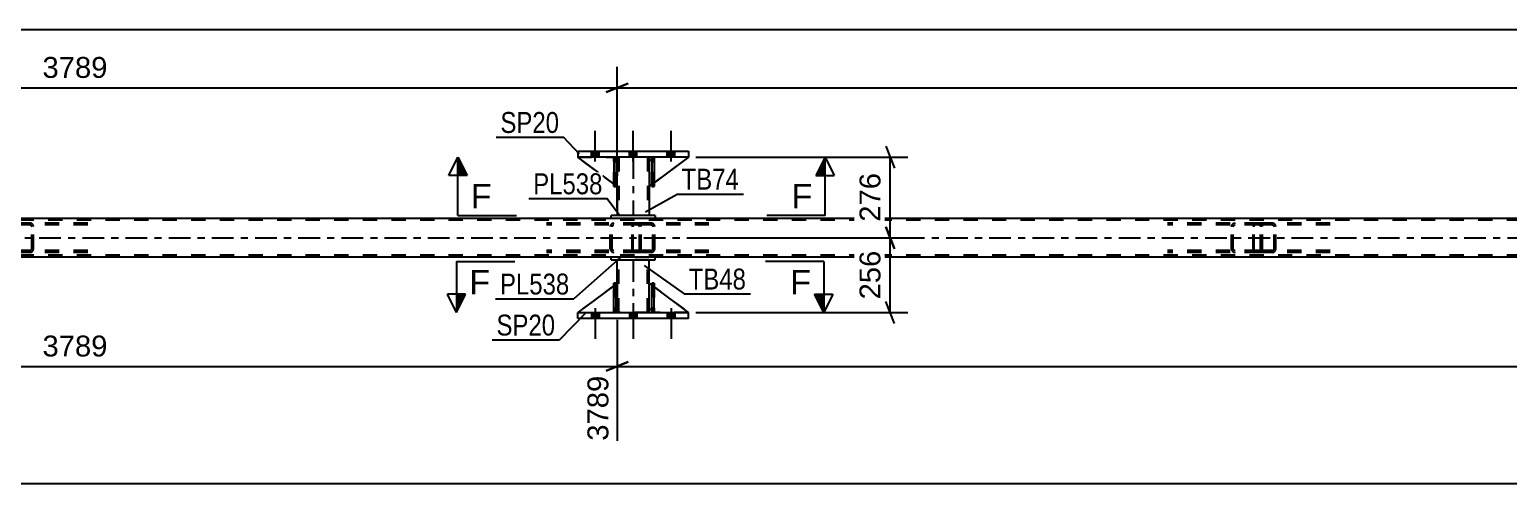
# Model space of a CAD drawing. Header units: millimetres. Extents: x 0 to 3377, y 0 to 1913.
# Drawn here: x 162.9 to 365.6, y 163.8 to 226 of the extents above; entities that cross this region are included whole.
import ezdxf

# ---------------------------------------------------------------- set-up
doc = ezdxf.new("R2010")
doc.units = ezdxf.units.MM
doc.linetypes.add('DXK_LINE_DOT2', pattern=[3.9198, 1.9599, -1.9599])
doc.linetypes.add('DXK_LINE_DOT3', pattern=[5.9187, 2.979, -0.9799, 0.9799, -0.9799])
doc.styles.add('Arial', font='ARIAL.TTF', dxfattribs={"height": 0.2})
doc.styles.add('Arial Narrow', font='ARIALN.TTF', dxfattribs={"height": 0.2})

# ---------------------------------------------------------------- blocks, each defined once
blk = doc.blocks.new('Part-203723820-2350 - 2322')
at = {"color": 2, "linetype": 'Continuous'}
for p, q in [((242.66, 200.11), (105.06, 200.11)), ((498.07, 200.11), (248.66, 200.11)), ((767.18, 194.83), (105.06, 194.83))]:
    blk.add_line(p, q, dxfattribs=at)
at = {"color": 7, "linetype": 'DXK_LINE_DOT2'}
for p, q in [((767.18, 199.87), (105.06, 199.87)), ((248.66, 200.11), (242.66, 200.11)), ((767.18, 195.07), (105.06, 195.07))]:
    blk.add_line(p, q, dxfattribs=at)
at = {"color": 7, "linetype": 'DXK_LINE_DOT3'}
blk.add_line((105.06, 197.47), (767.18, 197.47), dxfattribs=at)
blk = doc.blocks.new('Part-203723820-2644 - 2322')
at = {"color": 2, "linetype": 'Continuous'}
for p, q in [((243.01, 190.9), (238.06, 187.23)), ((243.46, 191.23), (243.33, 191.14)), ((243.46, 187.83), (243.46, 191.23)), ((243.01, 187.39), (242.86, 187.23)), ((243.46, 187.83), (243.33, 187.71)), ((243.46, 187.83), (243.46, 187.83))]:
    blk.add_line(p, q, dxfattribs=at)
at = {"color": 7, "linetype": 'DXK_LINE_DOT2'}
for p, q in [((243.33, 191.14), (243.01, 190.9)), ((243.46, 187.83), (243.46, 191.23)), ((238.06, 187.23), (238.06, 187.23)), ((238.06, 187.23), (242.86, 187.23)), ((243.46, 187.83), (242.86, 187.23)), ((243.33, 187.71), (243.01, 187.39))]:
    blk.add_line(p, q, dxfattribs=at)
blk = doc.blocks.new('Bolt-203723820-2471 - 2322')
at = {"linetype": 'Continuous'}
for points in [[(239.94, 186.43), (240.98, 186.43), (240.98, 187.23), (239.94, 187.23)], [(239.94, 186.43), (240.98, 186.43), (240.98, 187.23), (239.94, 187.23)], [(239.94, 186.43), (240.98, 186.43), (240.98, 187.23), (239.94, 187.23)], [(245.14, 186.43), (246.18, 186.43), (246.18, 187.23), (245.14, 187.23)], [(245.14, 186.43), (246.18, 186.43), (246.18, 187.23), (245.14, 187.23)], [(250.34, 186.43), (251.38, 186.43), (251.38, 187.23), (250.34, 187.23)], [(250.34, 186.43), (251.38, 186.43), (251.38, 187.23), (250.34, 187.23)], [(250.34, 186.43), (251.38, 186.43), (251.38, 187.23), (250.34, 187.23)]]:
    blk.add_hatch(color=1, dxfattribs=at).paths.add_polyline_path(points)
at = {"color": 1, "linetype": 'Continuous'}
for p, q in [((239.94, 187.23), (239.94, 186.43)), ((239.94, 187.23), (239.94, 186.43)), ((239.94, 187.23), (239.94, 186.43)), ((240.46, 187.83), (240.46, 183.63)), ((240.46, 187.83), (240.46, 183.63)), ((240.46, 187.83), (240.46, 183.63)), ((240.98, 187.23), (240.98, 186.43)), ((240.98, 187.23), (240.98, 186.43)), ((240.98, 187.23), (240.98, 186.43)), ((245.14, 187.23), (245.14, 186.43)), ((245.14, 187.23), (245.14, 186.43)), ((245.66, 187.83), (245.66, 183.63)), ((245.66, 187.83), (245.66, 183.63)), ((246.18, 187.23), (246.18, 186.43)), ((246.18, 187.23), (246.18, 186.43)), ((250.34, 187.23), (250.34, 186.43)), ((250.34, 187.23), (250.34, 186.43)), ((250.34, 187.23), (250.34, 186.43)), ((250.86, 187.83), (250.86, 183.63)), ((250.86, 187.83), (250.86, 183.63)), ((250.86, 187.83), (250.86, 183.63)), ((251.38, 187.23), (251.38, 186.43)), ((251.38, 187.23), (251.38, 186.43)), ((251.38, 187.23), (251.38, 186.43))]:
    blk.add_line(p, q, dxfattribs=at)
blk = doc.blocks.new('Part-203723820-2407 - 2322')
at = {"color": 2, "linetype": 'Continuous'}
for p, q in [((243.46, 191.23), (243.46, 194.43)), ((247.86, 191.23), (247.86, 194.43)), ((243.46, 187.23), (243.46, 187.83)), ((247.86, 187.23), (247.86, 187.83))]:
    blk.add_line(p, q, dxfattribs=at)
at = {"color": 7, "linetype": 'DXK_LINE_DOT2'}
for p, q in [((247.86, 194.43), (243.46, 194.43)), ((243.7, 187.23), (243.7, 194.43)), ((247.62, 187.23), (247.62, 194.43)), ((243.46, 187.83), (243.46, 191.23)), ((247.86, 187.83), (247.86, 191.23)), ((247.86, 187.23), (243.46, 187.23))]:
    blk.add_line(p, q, dxfattribs=at)
at = {"color": 7, "linetype": 'DXK_LINE_DOT3'}
blk.add_line((245.66, 194.43), (245.66, 187.23), dxfattribs=at)
blk = doc.blocks.new('Part-203723820-2486 - 2322')
at = {"color": 2, "linetype": 'Continuous'}
for p, q in [((248.21, 208.27), (247.86, 207.91)), ((247.86, 207.91), (247.86, 204.51)), ((253.25, 208.51), (248.53, 205.01)), ((247.86, 204.51), (248.21, 204.78))]:
    blk.add_line(p, q, dxfattribs=at)
at = {"color": 7, "linetype": 'DXK_LINE_DOT2'}
for p, q in [((248.46, 208.51), (248.21, 208.27)), ((253.26, 208.51), (248.46, 208.51)), ((253.25, 208.51), (253.26, 208.51)), ((253.26, 208.51), (253.25, 208.51)), ((248.53, 205.01), (248.21, 204.78))]:
    blk.add_line(p, q, dxfattribs=at)
blk = doc.blocks.new('Part-203723820-2487 - 2322')
at = {"color": 7, "linetype": 'DXK_LINE_DOT2'}
for p, q in [((248.46, 208.51), (247.86, 207.91)), ((247.86, 204.51), (253.26, 208.51)), ((247.86, 207.91), (247.86, 204.51)), ((253.26, 208.51), (248.46, 208.51))]:
    blk.add_line(p, q, dxfattribs=at)
blk = doc.blocks.new('Bolt-203723820-2371 - 2322')
at = {"linetype": 'Continuous'}
for points in [[(240.98, 209.31), (239.94, 209.31), (239.94, 208.51), (240.98, 208.51)], [(240.98, 209.31), (239.94, 209.31), (239.94, 208.51), (240.98, 208.51)], [(240.98, 209.31), (239.94, 209.31), (239.94, 208.51), (240.98, 208.51)], [(246.18, 209.31), (245.14, 209.31), (245.14, 208.51), (246.18, 208.51)], [(246.18, 209.31), (245.14, 209.31), (245.14, 208.51), (246.18, 208.51)], [(251.38, 209.31), (250.34, 209.31), (250.34, 208.51), (251.38, 208.51)], [(251.38, 209.31), (250.34, 209.31), (250.34, 208.51), (251.38, 208.51)], [(251.38, 209.31), (250.34, 209.31), (250.34, 208.51), (251.38, 208.51)]]:
    blk.add_hatch(color=1, dxfattribs=at).paths.add_polyline_path(points)
at = {"color": 1, "linetype": 'Continuous'}
for p, q in [((240.46, 207.91), (240.46, 212.11)), ((240.46, 207.91), (240.46, 212.11)), ((240.46, 207.91), (240.46, 212.11)), ((245.66, 207.91), (245.66, 212.11)), ((245.66, 207.91), (245.66, 212.11)), ((250.86, 207.91), (250.86, 212.11)), ((250.86, 207.91), (250.86, 212.11)), ((250.86, 207.91), (250.86, 212.11)), ((239.94, 208.51), (239.94, 209.31)), ((239.94, 208.51), (239.94, 209.31)), ((239.94, 208.51), (239.94, 209.31)), ((240.98, 208.51), (240.98, 209.31)), ((240.98, 208.51), (240.98, 209.31)), ((240.98, 208.51), (240.98, 209.31)), ((245.14, 208.51), (245.14, 209.31)), ((245.14, 208.51), (245.14, 209.31)), ((246.18, 208.51), (246.18, 209.31)), ((246.18, 208.51), (246.18, 209.31)), ((250.34, 208.51), (250.34, 209.31)), ((250.34, 208.51), (250.34, 209.31)), ((250.34, 208.51), (250.34, 209.31)), ((251.38, 208.51), (251.38, 209.31)), ((251.38, 208.51), (251.38, 209.31)), ((251.38, 208.51), (251.38, 209.31))]:
    blk.add_line(p, q, dxfattribs=at)
blk = doc.blocks.new('Part-203723820-2372 - 2322')
at = {"color": 7, "linetype": 'DXK_LINE_DOT2'}
for p, q in [((330.66, 199.18), (330.64, 198.99)), ((330.64, 195.95), (330.64, 198.99)), ((330.72, 199.33), (330.66, 199.18)), ((330.81, 199.44), (330.72, 199.33)), ((330.78, 198.99), (330.79, 199.09)), ((330.78, 195.95), (330.78, 198.99)), ((330.79, 199.09), (330.82, 199.16)), ((330.91, 199.47), (330.81, 199.44)), ((330.82, 199.16), (330.86, 199.22)), ((330.86, 199.22), (330.91, 199.23)), ((341.19, 199.47), (330.91, 199.47)), ((341.19, 199.23), (330.91, 199.23)), ((331.91, 199.23), (331.91, 199.47)), ((333.44, 199.44), (333.25, 199.47)), ((333.25, 199.23), (333.34, 199.22)), ((333.34, 199.22), (333.43, 199.16)), ((333.43, 199.16), (333.48, 199.09)), ((333.48, 199.09), (333.5, 198.99)), ((333.5, 195.95), (333.5, 198.99)), ((333.75, 198.99), (333.71, 199.18)), ((333.75, 195.95), (333.75, 198.99)), ((330.64, 195.95), (330.66, 195.77)), ((330.66, 195.77), (330.72, 195.62)), ((330.72, 195.62), (330.81, 195.51)), ((330.79, 195.86), (330.78, 195.95)), ((330.82, 195.78), (330.79, 195.86)), ((330.81, 195.51), (330.91, 195.47)), ((330.86, 195.73), (330.82, 195.78)), ((330.91, 195.71), (330.86, 195.73)), ((341.19, 195.71), (330.91, 195.71)), ((341.19, 195.47), (330.91, 195.47)), ((331.91, 195.47), (331.91, 195.71)), ((333.34, 195.73), (333.25, 195.71)), ((333.25, 195.47), (333.44, 195.51)), ((333.43, 195.78), (333.34, 195.73)), ((333.48, 195.86), (333.43, 195.78)), ((333.5, 195.95), (333.48, 195.86)), ((333.71, 195.77), (333.75, 195.95))]:
    blk.add_line(p, q, dxfattribs=at)
for centre, start, end in [((333.26, 198.98), 23.8494, 68.8059), ((333.26, 195.97), 291.1941, 336.1506)]:
    blk.add_arc(centre, 0.492, start, end, dxfattribs=at)
blk = doc.blocks.new('Part-203723820-2501 - 2322')
at = {"color": 2, "linetype": 'Continuous'}
for p, q in [((238.06, 186.43), (238.06, 187.23)), ((238.06, 187.23), (253.26, 187.23)), ((253.26, 186.43), (253.26, 187.23)), ((253.26, 186.43), (238.06, 186.43))]:
    blk.add_line(p, q, dxfattribs=at)
blk = doc.blocks.new('Part-203723820-2381 - 2322')
at = {"color": 2, "linetype": 'Continuous'}
for p, q in [((243.01, 187.23), (243.01, 191.23)), ((243.01, 191.23), (243.33, 191.23)), ((243.33, 187.23), (243.33, 191.23)), ((243.01, 187.23), (243.01, 187.23)), ((243.33, 187.23), (243.01, 187.23))]:
    blk.add_line(p, q, dxfattribs=at)
at = {"color": 7, "linetype": 'DXK_LINE_DOT2'}
for p, q in [((243.01, 191.23), (243.01, 187.83)), ((243.33, 187.83), (243.33, 191.23)), ((243.01, 187.83), (243.01, 187.23)), ((243.01, 187.83), (243.33, 187.83)), ((243.01, 187.23), (243.01, 187.23)), ((243.01, 187.23), (243.01, 187.23)), ((243.33, 187.23), (243.33, 187.83)), ((243.33, 187.23), (243.33, 187.23))]:
    blk.add_line(p, q, dxfattribs=at)
blk = doc.blocks.new('Part-203723820-2384 - 2322')
at = {"color": 7, "linetype": 'DXK_LINE_DOT2'}
for p, q in [((160.4, 199.18), (160.37, 198.99)), ((160.37, 195.95), (160.37, 198.99)), ((160.45, 199.33), (160.4, 199.18)), ((160.54, 199.44), (160.45, 199.33)), ((160.51, 198.99), (160.52, 199.09)), ((160.51, 195.95), (160.51, 198.99)), ((160.52, 199.09), (160.55, 199.16)), ((160.65, 199.47), (160.54, 199.44)), ((160.55, 199.16), (160.59, 199.22)), ((160.59, 199.22), (160.65, 199.23)), ((170.92, 199.47), (160.65, 199.47)), ((170.92, 199.23), (160.65, 199.23)), ((161.64, 199.23), (161.64, 199.47)), ((163.17, 199.44), (162.98, 199.47)), ((162.98, 199.23), (163.08, 199.22)), ((163.08, 199.22), (163.16, 199.16)), ((163.16, 199.16), (163.21, 199.09)), ((163.21, 199.09), (163.23, 198.99)), ((163.23, 195.95), (163.23, 198.99)), ((163.48, 198.99), (163.44, 199.18)), ((163.48, 195.95), (163.48, 198.99)), ((160.37, 195.95), (160.4, 195.77)), ((160.4, 195.77), (160.45, 195.62)), ((160.45, 195.62), (160.54, 195.51)), ((160.52, 195.86), (160.51, 195.95)), ((160.55, 195.78), (160.52, 195.86)), ((160.54, 195.51), (160.65, 195.47)), ((160.59, 195.73), (160.55, 195.78)), ((160.65, 195.71), (160.59, 195.73)), ((170.92, 195.71), (160.65, 195.71)), ((170.92, 195.47), (160.65, 195.47)), ((161.64, 195.47), (161.64, 195.71)), ((163.08, 195.73), (162.98, 195.71)), ((162.98, 195.47), (163.17, 195.51)), ((163.16, 195.78), (163.08, 195.73)), ((163.21, 195.86), (163.16, 195.78)), ((163.23, 195.95), (163.21, 195.86)), ((163.44, 195.77), (163.48, 195.95))]:
    blk.add_line(p, q, dxfattribs=at)
for centre, start, end in [((162.99, 198.98), 23.8494, 68.8059), ((162.99, 195.97), 291.1941, 336.1506)]:
    blk.add_arc(centre, 0.492, start, end, dxfattribs=at)
blk = doc.blocks.new('Part-203723820-2385 - 2322')
at = {"color": 7, "linetype": 'DXK_LINE_DOT2'}
for p, q in [((245.53, 199.18), (245.51, 198.99)), ((245.51, 195.95), (245.51, 198.99)), ((245.59, 199.33), (245.53, 199.18)), ((245.68, 199.44), (245.59, 199.33)), ((245.64, 198.99), (245.65, 199.09)), ((245.64, 195.95), (245.64, 198.99)), ((245.65, 199.09), (245.68, 199.16)), ((245.78, 199.47), (245.68, 199.44)), ((245.68, 199.16), (245.73, 199.22)), ((245.73, 199.22), (245.78, 199.23)), ((256.05, 199.47), (245.78, 199.47)), ((256.05, 199.23), (245.78, 199.23)), ((246.77, 199.23), (246.77, 199.47)), ((248.31, 199.44), (248.11, 199.47)), ((248.11, 199.23), (248.21, 199.22)), ((248.21, 199.22), (248.29, 199.16)), ((248.29, 199.16), (248.35, 199.09)), ((248.35, 199.09), (248.37, 198.99)), ((248.37, 195.95), (248.37, 198.99)), ((248.62, 198.99), (248.58, 199.18)), ((248.62, 195.95), (248.62, 198.99)), ((245.51, 195.95), (245.53, 195.77)), ((245.53, 195.77), (245.59, 195.62)), ((245.59, 195.62), (245.68, 195.51)), ((245.65, 195.86), (245.64, 195.95)), ((245.68, 195.78), (245.65, 195.86)), ((245.73, 195.73), (245.68, 195.78)), ((245.68, 195.51), (245.78, 195.47)), ((245.78, 195.71), (245.73, 195.73)), ((256.05, 195.71), (245.78, 195.71)), ((256.05, 195.47), (245.78, 195.47)), ((246.77, 195.47), (246.77, 195.71)), ((248.21, 195.73), (248.11, 195.71)), ((248.11, 195.47), (248.31, 195.51)), ((248.29, 195.78), (248.21, 195.73)), ((248.35, 195.86), (248.29, 195.78)), ((248.37, 195.95), (248.35, 195.86)), ((248.58, 195.77), (248.62, 195.95))]:
    blk.add_line(p, q, dxfattribs=at)
for centre, start, end in [((248.13, 198.98), 23.8494, 68.8059), ((248.13, 195.97), 291.1941, 336.1506)]:
    blk.add_arc(centre, 0.492, start, end, dxfattribs=at)
blk = doc.blocks.new('Part-203723820-2392 - 2322')
at = {"color": 2, "linetype": 'Continuous'}
for p, q in [((248.21, 187.23), (248.21, 191.23)), ((248.21, 191.23), (248.53, 191.23)), ((248.53, 187.23), (248.53, 191.23)), ((248.21, 187.23), (248.21, 187.23)), ((248.53, 187.23), (248.21, 187.23))]:
    blk.add_line(p, q, dxfattribs=at)
at = {"color": 7, "linetype": 'DXK_LINE_DOT2'}
for p, q in [((248.21, 191.23), (248.21, 187.83)), ((248.53, 187.83), (248.53, 191.23)), ((248.21, 187.83), (248.21, 187.23)), ((248.21, 187.83), (248.53, 187.83)), ((248.21, 187.23), (248.21, 187.23)), ((248.21, 187.23), (248.21, 187.23)), ((248.53, 187.23), (248.53, 187.83)), ((248.53, 187.23), (248.53, 187.23))]:
    blk.add_line(p, q, dxfattribs=at)
blk = doc.blocks.new('Part-203723820-2491 - 2322')
at = {"color": 7, "linetype": 'DXK_LINE_DOT2'}
for p, q in [((246.26, 199.47), (233.76, 199.47)), ((246.26, 199.23), (233.76, 199.23)), ((242.55, 199.18), (242.52, 198.99)), ((242.52, 195.95), (242.52, 198.99)), ((242.77, 198.99), (242.79, 199.09)), ((242.77, 195.95), (242.77, 198.99)), ((242.79, 199.09), (242.85, 199.16)), ((243.03, 199.47), (242.83, 199.44)), ((242.85, 199.16), (242.93, 199.22)), ((242.93, 199.22), (243.03, 199.23)), ((246.46, 199.44), (246.26, 199.47)), ((246.26, 199.23), (246.36, 199.22)), ((246.36, 199.22), (246.44, 199.16)), ((246.44, 199.16), (246.5, 199.09)), ((246.5, 199.09), (246.52, 198.99)), ((246.52, 195.95), (246.52, 198.99)), ((246.77, 198.99), (246.73, 199.18)), ((246.77, 195.95), (246.77, 198.99)), ((246.26, 195.71), (233.76, 195.71)), ((246.26, 195.47), (233.76, 195.47)), ((242.52, 195.95), (242.55, 195.77)), ((242.79, 195.86), (242.77, 195.95)), ((242.85, 195.78), (242.79, 195.86)), ((242.83, 195.51), (243.03, 195.47)), ((242.93, 195.73), (242.85, 195.78)), ((243.03, 195.71), (242.93, 195.73)), ((246.36, 195.73), (246.26, 195.71)), ((246.26, 195.47), (246.46, 195.51)), ((246.44, 195.78), (246.36, 195.73)), ((246.5, 195.86), (246.44, 195.78)), ((246.52, 195.95), (246.5, 195.86)), ((246.73, 195.77), (246.77, 195.95))]:
    blk.add_line(p, q, dxfattribs=at)
for centre, start, end in [((243.01, 198.97), 110.7583, 155.6801), ((246.28, 198.97), 24.3199, 69.2417), ((243.01, 195.98), 204.3199, 249.2417), ((246.28, 195.98), 290.7583, 335.6801)]:
    blk.add_arc(centre, 0.496, start, end, dxfattribs=at)
blk = doc.blocks.new('Part-203723820-2466 - 2322')
at = {"color": 2, "linetype": 'Continuous'}
for p, q in [((238.06, 209.31), (238.06, 208.51)), ((238.06, 209.31), (253.26, 209.31)), ((253.26, 209.31), (253.26, 208.51)), ((253.26, 208.51), (238.06, 208.51))]:
    blk.add_line(p, q, dxfattribs=at)
blk = doc.blocks.new('Part-203723820-2485 - 2322')
at = {"color": 7, "linetype": 'DXK_LINE_DOT2'}
for p, q in [((243.46, 204.51), (238.06, 208.51)), ((238.06, 208.51), (242.86, 208.51)), ((242.86, 208.51), (243.46, 207.91)), ((243.46, 207.91), (242.86, 208.51)), ((243.46, 207.91), (243.46, 204.51)), ((243.46, 207.91), (243.46, 207.91)), ((243.46, 207.91), (243.46, 204.51))]:
    blk.add_line(p, q, dxfattribs=at)
blk = doc.blocks.new('Part-203723820-2569 - 2322')
at = {"color": 2, "linetype": 'Continuous'}
for p, q in [((247.86, 187.83), (247.86, 191.23)), ((247.86, 191.23), (248.21, 190.97)), ((253.26, 187.23), (248.53, 190.74)), ((248.21, 187.48), (247.86, 187.83))]:
    blk.add_line(p, q, dxfattribs=at)
at = {"color": 7, "linetype": 'DXK_LINE_DOT2'}
for p, q in [((248.53, 190.74), (248.21, 190.97)), ((248.21, 187.48), (248.46, 187.23)), ((248.46, 187.23), (253.26, 187.23))]:
    blk.add_line(p, q, dxfattribs=at)
blk = doc.blocks.new('Part-203723820-2490 - 2322')
at = {"color": 7, "linetype": 'DXK_LINE_DOT2'}
for p, q in [((331.4, 199.47), (318.89, 199.47)), ((331.4, 199.23), (318.89, 199.23)), ((327.69, 199.18), (327.65, 198.99)), ((327.65, 195.95), (327.65, 198.99)), ((327.9, 198.99), (327.92, 199.09)), ((327.9, 195.95), (327.9, 198.99)), ((327.92, 199.09), (327.98, 199.16)), ((328.16, 199.47), (327.96, 199.44)), ((327.98, 199.16), (328.06, 199.22)), ((328.06, 199.22), (328.16, 199.23)), ((331.59, 199.44), (331.4, 199.47)), ((331.4, 199.23), (331.49, 199.22)), ((331.49, 199.22), (331.58, 199.16)), ((331.58, 199.16), (331.63, 199.09)), ((331.63, 199.09), (331.65, 198.99)), ((331.65, 195.95), (331.65, 198.99)), ((331.91, 198.99), (331.87, 199.18)), ((331.91, 195.95), (331.91, 198.99)), ((331.4, 195.71), (318.89, 195.71)), ((331.4, 195.47), (318.89, 195.47)), ((327.65, 195.95), (327.69, 195.77)), ((327.92, 195.86), (327.9, 195.95)), ((327.98, 195.78), (327.92, 195.86)), ((327.96, 195.51), (328.16, 195.47)), ((328.06, 195.73), (327.98, 195.78)), ((328.16, 195.71), (328.06, 195.73)), ((331.49, 195.73), (331.4, 195.71)), ((331.4, 195.47), (331.59, 195.51)), ((331.58, 195.78), (331.49, 195.73)), ((331.63, 195.86), (331.58, 195.78)), ((331.65, 195.95), (331.63, 195.86)), ((331.87, 195.77), (331.91, 195.95))]:
    blk.add_line(p, q, dxfattribs=at)
for centre, start, end in [((328.14, 198.97), 110.7583, 155.6801), ((331.41, 198.97), 24.3199, 69.2417), ((328.14, 195.98), 204.3199, 249.2417), ((331.41, 195.98), 290.7583, 335.6801)]:
    blk.add_arc(centre, 0.496, start, end, dxfattribs=at)
blk = doc.blocks.new('Part-203723820-2504 - 2322')
at = {"color": 7, "linetype": 'DXK_LINE_DOT2'}
for p, q in [((248.53, 191.23), (248.21, 191.23)), ((248.21, 187.83), (248.21, 191.23)), ((248.21, 187.23), (248.21, 191.23)), ((248.53, 191.23), (248.53, 187.83)), ((248.53, 187.23), (248.53, 191.23)), ((248.53, 187.83), (248.21, 187.83)), ((248.21, 187.23), (248.21, 187.83)), ((248.53, 187.23), (248.21, 187.23)), ((248.53, 187.83), (248.53, 187.23)), ((248.53, 187.23), (248.53, 187.23))]:
    blk.add_line(p, q, dxfattribs=at)
blk = doc.blocks.new('Part-203723820-2643 - 2322')
at = {"color": 7, "linetype": 'DXK_LINE_DOT2'}
for p, q in [((243.46, 191.23), (238.06, 187.23)), ((243.46, 187.83), (243.46, 191.23)), ((243.46, 191.23), (243.46, 187.83)), ((238.06, 187.23), (242.86, 187.23)), ((242.86, 187.23), (243.46, 187.83)), ((243.46, 187.83), (242.86, 187.23)), ((243.46, 187.83), (243.46, 187.83))]:
    blk.add_line(p, q, dxfattribs=at)
blk = doc.blocks.new('Part-203723820-2526 - 2322')
at = {"color": 2, "linetype": 'Continuous'}
for p, q in [((248.66, 200.51), (242.66, 200.51)), ((242.66, 200.11), (242.66, 200.51)), ((248.66, 200.11), (242.66, 200.11)), ((248.66, 200.51), (248.66, 200.11))]:
    blk.add_line(p, q, dxfattribs=at)
blk = doc.blocks.new('Part-203723820-2529 - 2322')
at = {"color": 7, "linetype": 'DXK_LINE_DOT2'}
for p, q in [((248.21, 207.91), (248.21, 208.51)), ((248.21, 208.51), (248.21, 208.51)), ((248.21, 208.51), (248.21, 204.51)), ((248.21, 208.51), (248.53, 208.51)), ((248.21, 204.51), (248.21, 207.91)), ((248.21, 207.91), (248.53, 207.91)), ((248.53, 208.51), (248.53, 207.91)), ((248.53, 204.51), (248.53, 208.51)), ((248.53, 207.91), (248.53, 204.51)), ((248.21, 204.51), (248.53, 204.51))]:
    blk.add_line(p, q, dxfattribs=at)
blk = doc.blocks.new('Part-203723820-2562 - 2322')
at = {"color": 2, "linetype": 'Continuous'}
for p, q in [((243.46, 208.51), (243.46, 207.91)), ((247.86, 208.51), (247.86, 207.91)), ((243.46, 204.51), (243.46, 200.51)), ((247.86, 204.51), (247.86, 200.51))]:
    blk.add_line(p, q, dxfattribs=at)
at = {"color": 7, "linetype": 'DXK_LINE_DOT2'}
for p, q in [((247.86, 208.51), (243.46, 208.51)), ((243.46, 207.91), (243.46, 204.51)), ((243.7, 208.51), (243.7, 200.51)), ((247.62, 208.51), (247.62, 200.51)), ((247.86, 207.91), (247.86, 204.51)), ((247.86, 200.51), (243.46, 200.51))]:
    blk.add_line(p, q, dxfattribs=at)
at = {"color": 7, "linetype": 'DXK_LINE_DOT3'}
blk.add_line((245.66, 208.51), (245.66, 200.51), dxfattribs=at)
blk = doc.blocks.new('Part-203723820-2567 - 2322')
at = {"color": 2, "linetype": 'Continuous'}
for p, q in [((248.66, 194.83), (242.66, 194.83)), ((242.66, 194.43), (242.66, 194.83)), ((248.66, 194.43), (248.66, 194.83)), ((242.66, 194.43), (248.66, 194.43))]:
    blk.add_line(p, q, dxfattribs=at)
blk = doc.blocks.new('Part-203723820-2568 - 2322')
at = {"color": 7, "linetype": 'DXK_LINE_DOT2'}
for p, q in [((247.86, 187.83), (247.86, 191.23)), ((247.86, 191.23), (253.26, 187.23)), ((248.46, 187.23), (247.86, 187.83)), ((253.26, 187.23), (248.46, 187.23))]:
    blk.add_line(p, q, dxfattribs=at)
blk = doc.blocks.new('Part-203723820-2572 - 2322')
at = {"color": 2, "linetype": 'Continuous'}
for p, q in [((243.33, 208.51), (243.01, 208.51)), ((243.01, 208.51), (243.01, 204.51)), ((243.33, 208.51), (243.33, 208.51)), ((243.33, 208.51), (243.33, 204.51)), ((243.33, 204.51), (243.01, 204.51))]:
    blk.add_line(p, q, dxfattribs=at)
at = {"color": 7, "linetype": 'DXK_LINE_DOT2'}
for p, q in [((243.01, 208.51), (243.01, 207.91)), ((243.01, 208.51), (243.01, 208.51)), ((243.33, 207.91), (243.01, 207.91)), ((243.01, 207.91), (243.01, 204.51)), ((243.33, 207.91), (243.33, 208.51)), ((243.33, 208.51), (243.33, 208.51)), ((243.33, 204.51), (243.33, 207.91))]:
    blk.add_line(p, q, dxfattribs=at)
blk = doc.blocks.new('Part-203723820-2595 - 2322')
at = {"color": 2, "linetype": 'Continuous'}
for p, q in [((248.53, 208.51), (248.21, 208.51)), ((248.21, 208.51), (248.21, 204.51)), ((248.53, 208.51), (248.53, 208.51)), ((248.53, 208.51), (248.53, 204.51)), ((248.53, 204.51), (248.21, 204.51))]:
    blk.add_line(p, q, dxfattribs=at)
at = {"color": 7, "linetype": 'DXK_LINE_DOT2'}
for p, q in [((248.21, 208.51), (248.21, 207.91)), ((248.21, 208.51), (248.21, 208.51)), ((248.53, 207.91), (248.21, 207.91)), ((248.21, 207.91), (248.21, 204.51)), ((248.53, 207.91), (248.53, 208.51)), ((248.53, 208.51), (248.53, 208.51)), ((248.53, 204.51), (248.53, 207.91))]:
    blk.add_line(p, q, dxfattribs=at)
blk = doc.blocks.new('Part-203723820-2645 - 2322')
at = {"color": 7, "linetype": 'DXK_LINE_DOT2'}
for p, q in [((243.33, 191.23), (243.01, 191.23)), ((243.01, 187.83), (243.01, 191.23)), ((243.01, 187.23), (243.01, 191.23)), ((243.33, 191.23), (243.33, 187.83)), ((243.33, 187.23), (243.33, 191.23)), ((243.33, 187.83), (243.01, 187.83)), ((243.01, 187.23), (243.01, 187.83)), ((243.33, 187.23), (243.01, 187.23)), ((243.33, 187.83), (243.33, 187.23)), ((243.33, 187.23), (243.33, 187.23))]:
    blk.add_line(p, q, dxfattribs=at)
blk = doc.blocks.new('Part-203723820-2674 - 2322')
at = {"color": 2, "linetype": 'Continuous'}
for p, q in [((243.01, 204.85), (238.06, 208.51)), ((243.01, 208.36), (242.86, 208.51)), ((243.46, 207.91), (243.33, 208.04)), ((243.46, 207.91), (243.46, 207.91)), ((243.46, 204.51), (243.46, 207.91)), ((243.33, 204.61), (243.46, 204.51)), ((243.46, 204.51), (243.46, 204.51))]:
    blk.add_line(p, q, dxfattribs=at)
at = {"color": 7, "linetype": 'DXK_LINE_DOT2'}
for p, q in [((242.86, 208.51), (238.06, 208.51)), ((238.06, 208.51), (238.06, 208.51)), ((242.86, 208.51), (243.46, 207.91)), ((243.33, 208.04), (243.01, 208.36)), ((243.46, 207.91), (243.46, 204.51)), ((243.33, 204.61), (243.01, 204.85))]:
    blk.add_line(p, q, dxfattribs=at)
blk = doc.blocks.new('Part-203723820-2686 - 2322')
at = {"color": 7, "linetype": 'DXK_LINE_DOT2'}
for p, q in [((243.01, 207.91), (243.01, 208.51)), ((243.01, 208.51), (243.01, 208.51)), ((243.01, 208.51), (243.01, 204.51)), ((243.01, 208.51), (243.33, 208.51)), ((243.01, 204.51), (243.01, 207.91)), ((243.01, 207.91), (243.33, 207.91)), ((243.33, 208.51), (243.33, 207.91)), ((243.33, 204.51), (243.33, 208.51)), ((243.33, 207.91), (243.33, 204.51)), ((243.01, 204.51), (243.33, 204.51))]:
    blk.add_line(p, q, dxfattribs=at)
blk = doc.blocks.new('StraightDimension-203723820-2799 - 2322')
at = {"color": 7, "linetype": 'Continuous'}
for p, q in [((94.84, 194.31), (94.84, 176.34)), ((243.46, 186.23), (243.46, 169.67)), ((96.34, 180.46), (93.34, 179.26)), ((241.96, 179.26), (244.96, 180.46)), ((94.84, 179.86), (243.46, 179.86))]:
    blk.add_line(p, q, dxfattribs=at)
at = {"color": 0}
blk.add_wipeout([(174.2, 180.61), (174.2, 184.81), (164.1, 184.81), (164.1, 180.61)], dxfattribs=at)
at = {"color": 0, "linetype": 'Continuous'}
for points in [[(94.24, 179.16), (90.04, 179.16), (90.04, 175.74), (94.24, 175.74)], [(242.86, 179.16), (238.66, 179.16), (238.66, 169.07), (242.86, 169.07)]]:
    blk.add_wipeout(points, dxfattribs=at)
at = {"color": 3, "style": 'Arial'}
blk.add_text('3789', height=2.865, dxfattribs=at).set_placement((164.7, 181.21))
at = {"color": 3, "linetype": 'Continuous', "style": 'Arial'}
for s, height, p in [('0', 2.87, (93.64, 176.34)), ('3789', 2.865, (242.26, 169.67))]:
    blk.add_text(s, height=height, rotation=90.0002, dxfattribs=at).set_placement(p)
blk = doc.blocks.new('StraightDimension-203723820-2701 - 2322')
at = {"color": 7, "linetype": 'Continuous'}
for p, q in [((280.3, 198.97), (281.5, 195.97)), ((254.26, 197.47), (283.3, 197.47)), ((280.9, 187.23), (280.9, 197.47)), ((281.5, 185.73), (280.3, 188.73)), ((254.26, 187.23), (283.3, 187.23))]:
    blk.add_line(p, q, dxfattribs=at)
at = {"color": 0}
blk.add_wipeout([(280.15, 196.29), (275.95, 196.29), (275.95, 188.42), (280.15, 188.42)], dxfattribs=at)
at = {"color": 3, "style": 'Arial'}
blk.add_text('256', height=2.865, rotation=90.0002, dxfattribs=at).set_placement((279.55, 189.02))
blk = doc.blocks.new('StraightDimension-203723820-2733 - 2322')
at = {"color": 7, "linetype": 'Continuous'}
for p, q in [((280.3, 210.01), (281.5, 207.01)), ((254.26, 208.51), (283.3, 208.51)), ((280.9, 197.47), (280.9, 208.51)), ((281.5, 195.97), (280.3, 198.97)), ((254.26, 197.47), (283.3, 197.47))]:
    blk.add_line(p, q, dxfattribs=at)
at = {"color": 0}
blk.add_wipeout([(280.15, 206.93), (275.95, 206.93), (275.95, 199.06), (280.15, 199.06)], dxfattribs=at)
at = {"color": 3, "style": 'Arial'}
blk.add_text('276', height=2.865, rotation=90.0002, dxfattribs=at).set_placement((279.55, 199.66))
blk = doc.blocks.new('StraightDimension-203723820-2772 - 2322')
at = {"color": 7, "linetype": 'Continuous'}
blk.add_line((94.2, 163.83), (778.04, 163.83), dxfattribs=at)
blk = doc.blocks.new('StraightDimension-203723820-2783 - 2322')
at = {"color": 7, "linetype": 'Continuous'}
for p, q in [((243.46, 186.23), (243.46, 169.67)), ((244.96, 180.46), (241.96, 179.26)), ((243.46, 179.86), (498.87, 179.86))]:
    blk.add_line(p, q, dxfattribs=at)
blk = doc.blocks.new('StraightDimension-203723820-2829 - 2322')
at = {"color": 7, "linetype": 'Continuous'}
blk.add_line((94.84, 225.98), (777.4, 225.98), dxfattribs=at)
blk = doc.blocks.new('StraightDimension-203723820-2850 - 2322')
at = {"color": 7, "linetype": 'Continuous'}
for p, q in [((94.84, 200.63), (94.84, 220.87)), ((243.46, 201.51), (243.46, 220.87)), ((96.34, 218.62), (93.34, 217.42)), ((94.84, 218.02), (243.46, 218.02)), ((241.96, 217.42), (244.96, 218.62))]:
    blk.add_line(p, q, dxfattribs=at)
at = {"color": 0}
blk.add_wipeout([(174.2, 218.77), (174.2, 222.97), (164.1, 222.97), (164.1, 218.77)], dxfattribs=at)
at = {"color": 3, "style": 'Arial'}
blk.add_text('3789', height=2.865, dxfattribs=at).set_placement((164.7, 219.37))
blk = doc.blocks.new('StraightDimension-203723820-2881 - 2322')
at = {"color": 7, "linetype": 'Continuous'}
for p, q in [((243.46, 201.51), (243.46, 220.87)), ((244.96, 218.62), (241.96, 217.42)), ((243.46, 218.02), (498.87, 218.02))]:
    blk.add_line(p, q, dxfattribs=at)
blk = doc.blocks.new('Mark-203723820-2403 - 2322')
at = {"color": 0}
blk.add_wipeout([(261.13, 190.38), (261.13, 193.38), (253.27, 193.38), (253.27, 190.38)], dxfattribs=at)
blk.add_wipeout([(261.13, 190.38), (261.13, 193.38), (253.27, 193.38), (253.27, 190.38)], dxfattribs=at)
at = {"color": 30, "linetype": 'Continuous'}
for p, q in [((247.18, 193.68), (252.67, 189.78)), ((252.67, 189.78), (261.73, 189.78))]:
    blk.add_line(p, q, dxfattribs=at)
at = {"color": 3, "style": 'Arial Narrow'}
blk.add_text('TB48', height=2.863, dxfattribs=at).set_placement((253.27, 190.38))
blk = doc.blocks.new('Mark-203723820-2497 - 2322')
at = {"color": 0}
blk.add_wipeout([(234.97, 184.08), (234.97, 187.08), (226.93, 187.08), (226.93, 184.08)], dxfattribs=at)
blk.add_wipeout([(234.97, 184.08), (234.97, 187.08), (226.93, 187.08), (226.93, 184.08)], dxfattribs=at)
at = {"color": 30, "linetype": 'Continuous'}
for p in [(239.08, 187.08), (226.33, 183.48)]:
    blk.add_line(p, (235.57, 183.48), dxfattribs=at)
at = {"color": 3, "style": 'Arial Narrow'}
blk.add_text('SP20', height=2.863, dxfattribs=at).set_placement((226.93, 184.08))
blk = doc.blocks.new('Mark-203723820-2462 - 2322')
at = {"color": 0}
blk.add_wipeout([(235.51, 211.83), (235.51, 214.83), (227.47, 214.83), (227.47, 211.83)], dxfattribs=at)
blk.add_wipeout([(235.51, 211.83), (235.51, 214.83), (227.47, 214.83), (227.47, 211.83)], dxfattribs=at)
at = {"color": 30, "linetype": 'Continuous'}
for p in [(226.87, 211.23), (238.32, 208.92)]:
    blk.add_line(p, (236.11, 211.23), dxfattribs=at)
at = {"color": 3, "style": 'Arial Narrow'}
blk.add_text('SP20', height=2.863, dxfattribs=at).set_placement((227.47, 211.83))
blk = doc.blocks.new('Mark-203723820-2522 - 2322')
at = {"color": 0}
blk.add_wipeout([(241.47, 203.43), (241.47, 206.43), (231.96, 206.43), (231.96, 203.43)], dxfattribs=at)
blk.add_wipeout([(241.47, 203.43), (241.47, 206.43), (231.96, 206.43), (231.96, 203.43)], dxfattribs=at)
at = {"color": 30, "linetype": 'Continuous'}
for p in [(231.36, 202.83), (243.87, 200.42)]:
    blk.add_line(p, (242.07, 202.83), dxfattribs=at)
at = {"color": 3, "style": 'Arial Narrow'}
blk.add_text('PL538', height=2.863, dxfattribs=at).set_placement((231.96, 203.43))
blk = doc.blocks.new('Mark-203723820-2558 - 2322')
at = {"color": 0}
blk.add_wipeout([(260.16, 204.06), (260.16, 207.06), (252.3, 207.06), (252.3, 204.06)], dxfattribs=at)
blk.add_wipeout([(260.16, 204.06), (260.16, 207.06), (252.3, 207.06), (252.3, 204.06)], dxfattribs=at)
at = {"color": 30, "linetype": 'Continuous'}
for p, q in [((247.33, 201.02), (251.7, 203.46)), ((251.7, 203.46), (260.76, 203.46))]:
    blk.add_line(p, q, dxfattribs=at)
at = {"color": 3, "style": 'Arial Narrow'}
blk.add_text('TB74', height=2.863, dxfattribs=at).set_placement((252.3, 204.06))
blk = doc.blocks.new('Mark-203723820-2563 - 2322')
at = {"color": 0}
blk.add_wipeout([(236.91, 189.7), (236.91, 192.7), (227.41, 192.7), (227.41, 189.7)], dxfattribs=at)
blk.add_wipeout([(236.91, 189.7), (236.91, 192.7), (227.41, 192.7), (227.41, 189.7)], dxfattribs=at)
at = {"color": 30, "linetype": 'Continuous'}
for p in [(243.87, 194.74), (226.81, 189.1)]:
    blk.add_line(p, (237.51, 189.1), dxfattribs=at)
at = {"color": 3, "style": 'Arial Narrow'}
blk.add_text('PL538', height=2.863, dxfattribs=at).set_placement((227.41, 189.7))
blk = doc.blocks.new('SectionMark-203723820-2912 - 2322')
at = {"color": 6, "linetype": 'Continuous'}
for p, q in [((220.4, 206.01), (221.65, 208.51)), ((221.65, 200.51), (221.65, 208.51)), ((271.96, 200.51), (271.96, 208.51)), ((271.96, 208.51), (273.21, 206.01))]:
    blk.add_line(p, q, dxfattribs=at)
at = {"color": 0, "linetype": 'Continuous'}
for points in [[(226.25, 201.51), (226.25, 205.01), (223.4, 205.01), (223.4, 201.51)], [(270.21, 201.51), (270.21, 205.01), (267.36, 205.01), (267.36, 201.51)]]:
    blk.add_wipeout(points, dxfattribs=at)
at = {"linetype": 'Continuous'}
for points in [[(222.9, 206.01), (221.65, 206.01), (221.65, 208.51)], [(271.96, 206.01), (270.71, 206.01), (271.96, 208.51)]]:
    blk.add_hatch(color=6, dxfattribs=at).paths.add_polyline_path(points)
at = {"color": 6, "linetype": 'Continuous'}
for p, q in [((221.65, 208.51), (222.9, 206.01)), ((271.96, 208.51), (270.71, 206.01)), ((222.9, 206.01), (220.4, 206.01)), ((270.71, 206.01), (273.21, 206.01)), ((221.65, 200.51), (229.65, 200.51)), ((271.96, 200.51), (263.96, 200.51))]:
    blk.add_line(p, q, dxfattribs=at)
at = {"color": 3, "linetype": 'Continuous', "style": 'Arial'}
for p in [(223.4, 201.51), (267.36, 201.51)]:
    blk.add_text('F', height=3.34, dxfattribs=at).set_placement(p)
blk = doc.blocks.new('SectionMark-203723820-2914 - 2322')
at = {"color": 6, "linetype": 'Continuous'}
for p, q in [((221.45, 194.23), (221.45, 187.23)), ((271.78, 194.23), (271.78, 187.23)), ((221.45, 187.23), (220.2, 189.73)), ((273.03, 189.73), (271.78, 187.23))]:
    blk.add_line(p, q, dxfattribs=at)
at = {"color": 0, "linetype": 'Continuous'}
for points in [[(226.05, 189.73), (226.05, 193.23), (223.2, 193.23), (223.2, 189.73)], [(270.03, 189.73), (270.03, 193.23), (267.18, 193.23), (267.18, 189.73)]]:
    blk.add_wipeout(points, dxfattribs=at)
at = {"linetype": 'Continuous'}
for points in [[(221.45, 189.73), (222.7, 189.73), (221.45, 187.23)], [(270.53, 189.73), (271.78, 189.73), (271.78, 187.23)]]:
    blk.add_hatch(color=6, dxfattribs=at).paths.add_polyline_path(points)
at = {"color": 6, "linetype": 'Continuous'}
for p, q in [((221.45, 194.23), (229.45, 194.23)), ((271.78, 194.23), (263.78, 194.23)), ((222.7, 189.73), (220.2, 189.73)), ((221.45, 187.23), (222.7, 189.73)), ((270.53, 189.73), (273.03, 189.73)), ((271.78, 187.23), (270.53, 189.73))]:
    blk.add_line(p, q, dxfattribs=at)
at = {"color": 3, "linetype": 'Continuous', "style": 'Arial'}
for p in [(223.2, 189.73), (267.18, 189.73)]:
    blk.add_text('F', height=3.34, dxfattribs=at).set_placement(p)

msp = doc.modelspace()

# ---------------------------------------------------------------- block references
for name in ['Bolt-203723820-2371 - 2322', 'Part-203723820-2466 - 2322', 'Part-203723820-2485 - 2322', 'Part-203723820-2674 - 2322', 'Part-203723820-2572 - 2322', 'Part-203723820-2686 - 2322', 'Part-203723820-2562 - 2322', 'Part-203723820-2486 - 2322', 'Part-203723820-2487 - 2322', 'Part-203723820-2529 - 2322', 'Part-203723820-2595 - 2322', 'Part-203723820-2350 - 2322', 'Part-203723820-2384 - 2322', 'Part-203723820-2491 - 2322', 'Part-203723820-2526 - 2322', 'Part-203723820-2385 - 2322', 'Part-203723820-2490 - 2322', 'Part-203723820-2372 - 2322', 'Part-203723820-2567 - 2322', 'Part-203723820-2407 - 2322', 'Part-203723820-2644 - 2322', 'Part-203723820-2643 - 2322', 'Part-203723820-2381 - 2322', 'Part-203723820-2645 - 2322', 'Part-203723820-2569 - 2322', 'Part-203723820-2568 - 2322', 'Part-203723820-2392 - 2322', 'Part-203723820-2504 - 2322', 'Part-203723820-2501 - 2322', 'Bolt-203723820-2471 - 2322']:
    msp.add_blockref(name, (0, 0))

# ---------------------------------------------------------------- next in the draw order: block references
for name in ['StraightDimension-203723820-2701 - 2322', 'StraightDimension-203723820-2799 - 2322']:
    msp.add_blockref(name, (0, 0))

# ---------------------------------------------------------------- next in the draw order: block references
for name in ['StraightDimension-203723820-2733 - 2322', 'StraightDimension-203723820-2772 - 2322']:
    msp.add_blockref(name, (0, 0))

# ---------------------------------------------------------------- next in the draw order: block references
for name in ['StraightDimension-203723820-2829 - 2322', 'Mark-203723820-2563 - 2322', 'Mark-203723820-2403 - 2322', 'Mark-203723820-2497 - 2322', 'StraightDimension-203723820-2783 - 2322']:
    msp.add_blockref(name, (0, 0))

# ---------------------------------------------------------------- next in the draw order: block references
for name in ['StraightDimension-203723820-2850 - 2322', 'SectionMark-203723820-2914 - 2322']:
    msp.add_blockref(name, (0, 0))

# ---------------------------------------------------------------- next in the draw order: block references
for name in ['StraightDimension-203723820-2881 - 2322', 'Mark-203723820-2462 - 2322']:
    msp.add_blockref(name, (0, 0))

# ---------------------------------------------------------------- next in the draw order: block references
for name in ['Mark-203723820-2558 - 2322', 'Mark-203723820-2522 - 2322']:
    msp.add_blockref(name, (0, 0))

# ---------------------------------------------------------------- next in the draw order: block references
msp.add_blockref('SectionMark-203723820-2912 - 2322', (0, 0))

doc.saveas('drawing.dxf')
